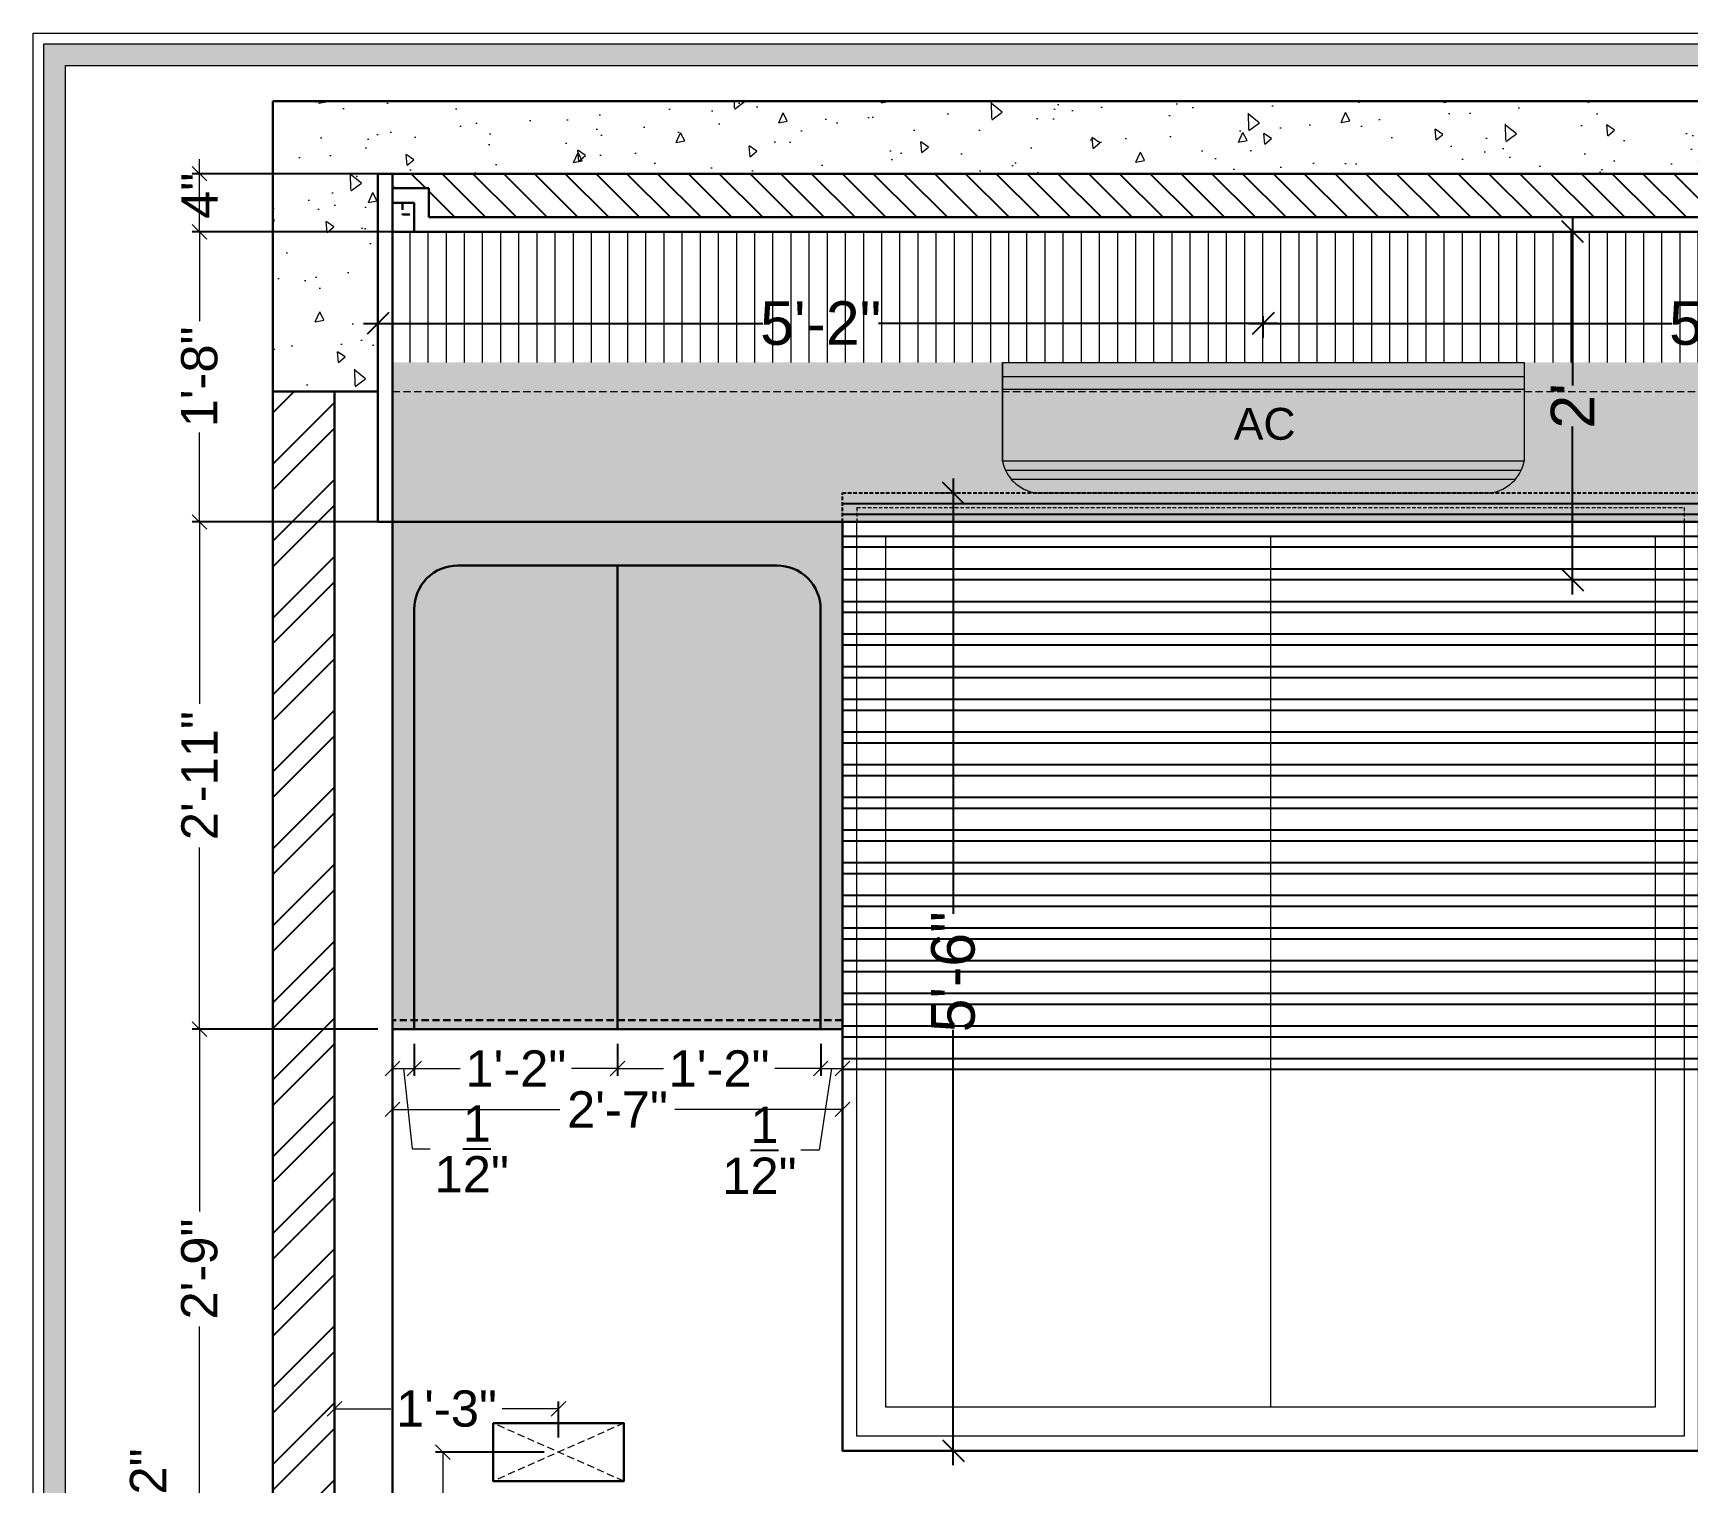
# Model space of a CAD drawing. Header units: millimetres. Extents: x 56222 to 3066687, y -650199 to -121287.
# Drawn here: x 134681.2 to 134795.2, y -182869.3 to -182769.4 of the extents above; entities that cross this region are included whole.
import ezdxf

# ---------------------------------------------------------------- set-up
doc = ezdxf.new("R2010")
doc.units = ezdxf.units.MM
doc.header["$MEASUREMENT"] = 0
doc.header["$PDMODE"] = 35
for name, pattern in [('00 . GROUND FLOOR$0$DASHED', [0.75, 0.5, -0.25]), ('DASHED', [0.75, 0.5, -0.25]), ('DASHED2', [0.375, 0.25, -0.125]), ('DASHEDX2', [1.5, 1, -0.5])]:
    doc.linetypes.add(name, pattern=pattern)
doc.layers.get('Defpoints').update_dxf_attribs({"color": 220})
doc.layers.add('AR HATCH-7', color=7, linetype='Continuous')
for name, color, linetype, lineweight in [('dim05', 1, 'Continuous', 13), ('Dimension', 10, 'DASHEDX2', 20), ('el', 7, 'Continuous', 20), ('ELEC-wires', 1, 'DASHED2', 13), ('Electrical', 84, 'Continuous', 30), ('FURNITURE', 32, 'Continuous', 9), ('GROUND FLOOR', 7, 'Continuous', 9), ('GROUND FLOOR  ( HATCH )', 251, 'Continuous', 9), ('SECTION ( SLAB PLine )', 104, 'Continuous', 30), ('wall', 7, 'Continuous', 30), ('XX~SLAB ( BEAM )~ ( DIM )', 7, 'Continuous', 9)]:
    doc.layers.add(name, color=color, linetype=linetype, lineweight=lineweight)
doc.styles.add('Arial', font='arial.ttf')
doc.styles.get("Standard").update_dxf_attribs({"font": 'arial.ttf', "height": 6})
doc.dimstyles.new('Archana', dxfattribs={"dimtxt": 3, "dimasz": 1.5, "dimexe": 0.5, "dimexo": 0.5, "dimgap": 0, "dimtad": 0, "dimzin": 0, "dimdsep": 46, "dimlunit": 4, "dimtxsty": 'Arial', "dimblk": 'OBLIQUE', "dimcen": 0, "dimdle": 1, "dimclrd": 1, "dimclre": 1, "dimclrt": 5, "dimadec": 0, "dimazin": 0, "dimtfac": 1, "dimtofl": 0, "dimtmove": 1, "dimatfit": 3, "dimfxl": 1, "dimfxlon": 1, "dimtolj": 1, "dimtzin": 0, "dimlwd": 25, "dimlwe": -1, "dimarcsym": 0})
doc.dimstyles.new('ISO-25', dxfattribs={"dimtxt": 2.5, "dimasz": 1, "dimexe": 0.5, "dimexo": 1, "dimtad": 0, "dimdec": 1, "dimlunit": 4, "dimtxsty": 'Standard', "dimblk": 'OBLIQUE', "dimcen": 2.5, "dimclrd": 1, "dimclre": 1, "dimclrt": 5, "dimadec": 0, "dimazin": 0, "dimtfac": 1, "dimtdec": 1, "dimtmove": 0, "dimatfit": 3, "dimfxl": 1, "dimlwd": -1, "dimarcsym": 0})

# ---------------------------------------------------------------- blocks, each defined once
blk = doc.blocks.new('_Oblique')
at = {"layer": 'wall', "color": 0, "lineweight": -2}
blk.add_line((-0.5, -0.5), (0.5, 0.5), dxfattribs=at)
blk = doc.blocks.new('*D370')
at = {"layer": 'Defpoints', "color": 0, "lineweight": 30, "transparency": 16777216}
for p in [(134692.66, -182838.06), (134705.96, -182838.06), (134710.21, -182871.11)]:
    blk.add_point(p, dxfattribs=at)
at = {"layer": 'dim05', "color": 1, "linetype": 'Continuous', "lineweight": -2, "transparency": 16777216}
for p, q in [((134704.96, -182838.06), (134692.16, -182838.06)), ((134709.21, -182871.11), (134692.16, -182871.11))]:
    blk.add_line(p, q, dxfattribs=at)
at = {"layer": 'dim05', "color": 1, "linetype": 'Continuous', "transparency": 16777216}
for p, q in [((134692.66, -182838.06), (134692.66, -182850.62)), ((134692.66, -182871.11), (134692.66, -182858.55))]:
    blk.add_line(p, q, dxfattribs=at)
at = {"layer": 'dim05', "color": 1, "transparency": 16777216}
for p, rotation in [((134692.66, -182838.06), 90), ((134692.66, -182871.11), 270)]:
    blk.add_blockref('_Oblique', p, dxfattribs=dict(at, rotation=rotation))
at = {"layer": 'dim05', "color": 5, "lineweight": 25, "transparency": 16777216, "insert": (134692.66, -182854.59), "char_height": 2.5, "attachment_point": 5, "rotation": 90, "style": 'Arial'}
blk.add_mtext('2\'-9"', dxfattribs=at)
blk = doc.blocks.new('*D371')
at = {"layer": 'Defpoints', "color": 0, "lineweight": 30, "transparency": 16777216}
for p in [(134692.66, -182803.11), (134705.96, -182803.11), (134705.96, -182838.06)]:
    blk.add_point(p, dxfattribs=at)
at = {"layer": 'dim05', "color": 1, "linetype": 'Continuous', "lineweight": -2, "transparency": 16777216}
for p, q in [((134704.96, -182803.11), (134692.16, -182803.11)), ((134704.96, -182838.06), (134692.16, -182838.06))]:
    blk.add_line(p, q, dxfattribs=at)
at = {"layer": 'dim05', "color": 1, "linetype": 'Continuous', "transparency": 16777216}
for p, q in [((134692.66, -182803.11), (134692.66, -182815.65)), ((134692.66, -182838.06), (134692.66, -182825.53))]:
    blk.add_line(p, q, dxfattribs=at)
at = {"layer": 'dim05', "color": 1, "transparency": 16777216}
for p, rotation in [((134692.66, -182803.11), 90), ((134692.66, -182838.06), 270)]:
    blk.add_blockref('_Oblique', p, dxfattribs=dict(at, rotation=rotation))
at = {"layer": 'dim05', "color": 5, "lineweight": 25, "transparency": 16777216, "insert": (134692.66, -182820.59), "char_height": 2.5, "attachment_point": 5, "rotation": 90, "style": 'Arial'}
blk.add_mtext('2\'-11"', dxfattribs=at)
blk = doc.blocks.new('*D372')
at = {"layer": 'Defpoints', "color": 0, "lineweight": 30, "transparency": 16777216}
for p in [(134692.66, -182783.11), (134710.21, -182783.11), (134705.96, -182803.11)]:
    blk.add_point(p, dxfattribs=at)
at = {"layer": 'dim05', "color": 1, "linetype": 'Continuous', "lineweight": -2, "transparency": 16777216}
for p, q in [((134709.21, -182783.11), (134692.16, -182783.11)), ((134704.96, -182803.11), (134692.16, -182803.11))]:
    blk.add_line(p, q, dxfattribs=at)
at = {"layer": 'dim05', "color": 1, "linetype": 'Continuous', "transparency": 16777216}
for p, q in [((134692.66, -182783.11), (134692.66, -182789.28)), ((134692.66, -182803.11), (134692.66, -182796.94))]:
    blk.add_line(p, q, dxfattribs=at)
at = {"layer": 'dim05', "color": 1, "transparency": 16777216}
for p, rotation in [((134692.66, -182783.11), 90), ((134692.66, -182803.11), 270)]:
    blk.add_blockref('_Oblique', p, dxfattribs=dict(at, rotation=rotation))
at = {"layer": 'dim05', "color": 5, "lineweight": 25, "transparency": 16777216, "insert": (134692.66, -182793.11), "char_height": 2.5, "attachment_point": 5, "rotation": 90, "style": 'Arial'}
blk.add_mtext('1\'-8"', dxfattribs=at)
blk = doc.blocks.new('*D373')
at = {"layer": 'Defpoints', "color": 0, "lineweight": 30, "transparency": 16777216}
for p in [(134692.66, -182779.11), (134710.21, -182779.11), (134710.21, -182783.11)]:
    blk.add_point(p, dxfattribs=at)
at = {"layer": 'dim05', "color": 1, "linetype": 'Continuous', "transparency": 16777216}
for p, q in [((134692.66, -182779.11), (134692.66, -182778.11)), ((134692.66, -182783.11), (134692.66, -182779.11)), ((134692.66, -182783.11), (134692.66, -182784.11))]:
    blk.add_line(p, q, dxfattribs=at)
at = {"layer": 'dim05', "color": 1, "linetype": 'Continuous', "lineweight": -2, "transparency": 16777216}
for p, q in [((134709.21, -182779.11), (134692.16, -182779.11)), ((134709.21, -182783.11), (134692.16, -182783.11))]:
    blk.add_line(p, q, dxfattribs=at)
at = {"layer": 'dim05', "color": 1, "transparency": 16777216}
for p, rotation in [((134692.66, -182779.11), 270), ((134692.66, -182783.11), 90)]:
    blk.add_blockref('_Oblique', p, dxfattribs=dict(at, rotation=rotation))
at = {"layer": 'dim05', "color": 5, "lineweight": 25, "transparency": 16777216, "insert": (134692.66, -182780.63), "char_height": 2.5, "attachment_point": 5, "rotation": 90, "style": 'Arial'}
blk.add_mtext('4"', dxfattribs=at)
blk = doc.blocks.new('*D374')
at = {"layer": 'Defpoints', "color": 0, "lineweight": 30, "transparency": 16777216}
for p in [(134692.66, -182871.11), (134710.21, -182871.11), (134710.21, -182873.11)]:
    blk.add_point(p, dxfattribs=at)
at = {"layer": 'dim05', "color": 1, "linetype": 'Continuous', "transparency": 16777216}
for p, q in [((134689.12, -182871.88), (134689.12, -182870.63)), ((134692.66, -182873.11), (134692.66, -182871.11)), ((134692.66, -182872.11), (134689.12, -182871.88))]:
    blk.add_line(p, q, dxfattribs=at)
at = {"layer": 'dim05', "color": 1, "linetype": 'Continuous', "lineweight": -2, "transparency": 16777216}
for p, q in [((134709.21, -182871.11), (134692.16, -182871.11)), ((134709.21, -182873.11), (134692.16, -182873.11))]:
    blk.add_line(p, q, dxfattribs=at)
at = {"layer": 'dim05', "color": 1, "transparency": 16777216}
for p, rotation in [((134692.66, -182871.11), 90), ((134692.66, -182873.11), 270)]:
    blk.add_blockref('_Oblique', p, dxfattribs=dict(at, rotation=rotation))
at = {"layer": 'dim05', "color": 5, "lineweight": 25, "transparency": 16777216, "insert": (134689.12, -182868.54), "char_height": 2.5, "attachment_point": 5, "rotation": 90, "style": 'Arial'}
blk.add_mtext('2"', dxfattribs=at)
blk = doc.blocks.new('*D375')
at = {"layer": 'Defpoints', "color": 0, "lineweight": 30, "transparency": 16777216}
for p in [(134705.96, -182838.06), (134707.46, -182838.06), (134707.46, -182840.77)]:
    blk.add_point(p, dxfattribs=at)
at = {"layer": 'dim05', "color": 1, "linetype": 'Continuous', "lineweight": -2, "transparency": 16777216}
for p, q in [((134705.96, -182839.06), (134705.96, -182841.27)), ((134707.46, -182839.06), (134707.46, -182841.27))]:
    blk.add_line(p, q, dxfattribs=at)
at = {"layer": 'dim05', "color": 1, "linetype": 'Continuous', "transparency": 16777216}
for p, q in [((134705.96, -182840.77), (134707.46, -182840.77)), ((134706.71, -182840.77), (134707.31, -182846.31)), ((134707.31, -182846.31), (134708.56, -182846.31))]:
    blk.add_line(p, q, dxfattribs=at)
at = {"layer": 'dim05', "color": 1, "transparency": 16777216, "rotation": 180}
blk.add_blockref('_Oblique', (134705.96, -182840.77), dxfattribs=at)
at = {"layer": 'dim05', "color": 1, "transparency": 16777216}
blk.add_blockref('_Oblique', (134707.46, -182840.77), dxfattribs=at)
at = {"layer": 'dim05', "color": 5, "lineweight": 25, "transparency": 16777216, "insert": (134711.42, -182846.31), "char_height": 2.5, "attachment_point": 5, "style": 'Arial'}
blk.add_mtext('1{\\H1x;\\S1/2;}"', dxfattribs=at)
blk = doc.blocks.new('*D376')
at = {"layer": 'Defpoints', "color": 0, "lineweight": 30, "transparency": 16777216}
for p in [(134707.46, -182838.06), (134721.46, -182838.06), (134721.46, -182840.77)]:
    blk.add_point(p, dxfattribs=at)
at = {"layer": 'dim05', "color": 1, "linetype": 'Continuous', "lineweight": -2, "transparency": 16777216}
for p, q in [((134707.46, -182839.06), (134707.46, -182841.27)), ((134721.46, -182839.06), (134721.46, -182841.27))]:
    blk.add_line(p, q, dxfattribs=at)
at = {"layer": 'dim05', "color": 1, "linetype": 'Continuous', "transparency": 16777216}
for p, q in [((134707.46, -182840.77), (134710.63, -182840.77)), ((134721.46, -182840.77), (134718.29, -182840.77))]:
    blk.add_line(p, q, dxfattribs=at)
at = {"layer": 'dim05', "color": 1, "transparency": 16777216, "rotation": 180}
blk.add_blockref('_Oblique', (134707.46, -182840.77), dxfattribs=at)
at = {"layer": 'dim05', "color": 1, "transparency": 16777216}
blk.add_blockref('_Oblique', (134721.46, -182840.77), dxfattribs=at)
at = {"layer": 'dim05', "color": 5, "lineweight": 25, "transparency": 16777216, "insert": (134714.46, -182840.77), "char_height": 2.5, "attachment_point": 5, "style": 'Arial'}
blk.add_mtext('1\'-2"', dxfattribs=at)
blk = doc.blocks.new('*D377')
at = {"layer": 'Defpoints', "color": 0, "lineweight": 30, "transparency": 16777216}
for p in [(134721.46, -182838.06), (134735.46, -182838.06), (134735.46, -182840.77)]:
    blk.add_point(p, dxfattribs=at)
at = {"layer": 'dim05', "color": 1, "linetype": 'Continuous', "lineweight": -2, "transparency": 16777216}
for p, q in [((134721.46, -182839.06), (134721.46, -182841.27)), ((134735.46, -182839.06), (134735.46, -182841.27))]:
    blk.add_line(p, q, dxfattribs=at)
at = {"layer": 'dim05', "color": 1, "linetype": 'Continuous', "transparency": 16777216}
for p, q in [((134721.46, -182840.77), (134724.63, -182840.77)), ((134735.46, -182840.77), (134732.29, -182840.77))]:
    blk.add_line(p, q, dxfattribs=at)
at = {"layer": 'dim05', "color": 1, "transparency": 16777216, "rotation": 180}
blk.add_blockref('_Oblique', (134721.46, -182840.77), dxfattribs=at)
at = {"layer": 'dim05', "color": 1, "transparency": 16777216}
blk.add_blockref('_Oblique', (134735.46, -182840.77), dxfattribs=at)
at = {"layer": 'dim05', "color": 5, "lineweight": 25, "transparency": 16777216, "insert": (134728.46, -182840.77), "char_height": 2.5, "attachment_point": 5, "style": 'Arial'}
blk.add_mtext('1\'-2"', dxfattribs=at)
blk = doc.blocks.new('*D378')
at = {"layer": 'Defpoints', "color": 0, "lineweight": 30, "transparency": 16777216}
for p in [(134735.46, -182838.06), (134736.96, -182838.06), (134736.96, -182840.77)]:
    blk.add_point(p, dxfattribs=at)
at = {"layer": 'dim05', "color": 1, "linetype": 'Continuous', "lineweight": -2, "transparency": 16777216}
for p, q in [((134735.46, -182839.06), (134735.46, -182841.27)), ((134736.96, -182839.06), (134736.96, -182841.27))]:
    blk.add_line(p, q, dxfattribs=at)
at = {"layer": 'dim05', "color": 1, "linetype": 'Continuous', "transparency": 16777216}
for p, q in [((134736.21, -182840.77), (134735.35, -182846.41)), ((134735.46, -182840.77), (134736.96, -182840.77)), ((134735.35, -182846.41), (134734.1, -182846.41))]:
    blk.add_line(p, q, dxfattribs=at)
at = {"layer": 'dim05', "color": 1, "transparency": 16777216, "rotation": 180}
blk.add_blockref('_Oblique', (134735.46, -182840.77), dxfattribs=at)
at = {"layer": 'dim05', "color": 1, "transparency": 16777216}
blk.add_blockref('_Oblique', (134736.96, -182840.77), dxfattribs=at)
at = {"layer": 'dim05', "color": 5, "lineweight": 25, "transparency": 16777216, "insert": (134731.24, -182846.41), "char_height": 2.5, "attachment_point": 5, "style": 'Arial'}
blk.add_mtext('1{\\H1x;\\S1/2;}"', dxfattribs=at)
blk = doc.blocks.new('6616')
at = {"color": 242, "linetype": 'DASHED', "true_color": 0xcd2027}
for p, q in [((386784.79, -36915.77), (386775.78, -36911.78)), ((386784.79, -36911.78), (386775.78, -36915.77))]:
    blk.add_line(p, q, dxfattribs=at)
at = {"layer": 'ELEC-wires', "color": 5, "linetype": 'ByBlock', "lineweight": 30, "ltscale": 4}
blk.add_lwpolyline([(386775.78, -36911.78), (386784.79, -36911.78), (386784.79, -36915.77), (386775.78, -36915.77)], close=True, dxfattribs=at)
blk = doc.blocks.new('*D433')
at = {"layer": 'Defpoints', "color": 0, "lineweight": 30, "transparency": 16777216}
for p in [(134717.4, -182867.21), (134709.43, -182903.11), (134717.4, -182903.11)]:
    blk.add_point(p, dxfattribs=at)
at = {"layer": 'dim05', "color": 1, "linetype": 'Continuous', "lineweight": -2, "transparency": 16777216}
for p, q in [((134716.4, -182867.21), (134708.93, -182867.21)), ((134716.4, -182903.11), (134708.93, -182903.11))]:
    blk.add_line(p, q, dxfattribs=at)
at = {"layer": 'dim05', "color": 1, "linetype": 'Continuous', "transparency": 16777216}
for p, q in [((134709.43, -182867.21), (134709.43, -182883.39)), ((134709.43, -182903.11), (134709.43, -182886.94))]:
    blk.add_line(p, q, dxfattribs=at)
at = {"layer": 'dim05', "color": 1, "transparency": 16777216}
for p, rotation in [((134709.43, -182867.21), 90), ((134709.43, -182903.11), 270)]:
    blk.add_blockref('_Oblique', p, dxfattribs=dict(at, rotation=rotation))
at = {"layer": 'dim05', "color": 5, "lineweight": 25, "transparency": 16777216, "insert": (134709.43, -182885.16), "char_height": 2.5, "attachment_point": 5, "rotation": 90, "style": 'Arial'}
blk.add_mtext("3'", dxfattribs=at)
blk = doc.blocks.new('*D434')
at = {"layer": 'Defpoints', "color": 0, "lineweight": 30, "transparency": 16777216}
for p in [(134717.4, -182864.22), (134701.96, -182867.42), (134717.4, -182867.21)]:
    blk.add_point(p, dxfattribs=at)
at = {"layer": 'dim05', "color": 1, "linetype": 'Continuous', "lineweight": -2, "transparency": 16777216}
for p, q in [((134701.96, -182866.42), (134701.96, -182863.72)), ((134717.4, -182866.21), (134717.4, -182863.72))]:
    blk.add_line(p, q, dxfattribs=at)
at = {"layer": 'dim05', "color": 1, "linetype": 'Continuous', "transparency": 16777216}
for p, q in [((134701.96, -182864.22), (134705.85, -182864.22)), ((134717.4, -182864.22), (134713.51, -182864.22))]:
    blk.add_line(p, q, dxfattribs=at)
at = {"layer": 'dim05', "color": 1, "transparency": 16777216, "rotation": 180}
blk.add_blockref('_Oblique', (134701.96, -182864.22), dxfattribs=at)
at = {"layer": 'dim05', "color": 1, "transparency": 16777216}
blk.add_blockref('_Oblique', (134717.4, -182864.22), dxfattribs=at)
at = {"layer": 'dim05', "color": 5, "lineweight": 25, "transparency": 16777216, "insert": (134709.68, -182864.22), "char_height": 2.5, "attachment_point": 5, "style": 'Arial'}
blk.add_mtext('1\'-3"', dxfattribs=at)
blk = doc.blocks.new('zw$7A8B')
at = {"layer": 'Electrical', "lineweight": 9}
for p, q in [((0, 12), (0, 2.9)), ((0.28, 2.07), (47.72, 2.07)), ((0.81, 1.24), (47.19, 1.24)), ((3.04, 0), (44.96, 0))]:
    blk.add_line(p, q, dxfattribs=at)
at = {"layer": 'Electrical', "lineweight": 9, "ltscale": 2}
for p, q in [((0, 12), (48, 12)), ((0, 2.9), (0, 12)), ((48, 12), (48, 2.9)), ((48, 2.9), (0, 2.9))]:
    blk.add_line(p, q, dxfattribs=at)
at = {"layer": 'Electrical', "lineweight": 9, "ltscale": 15}
for p, q in [((0, 10.69), (48, 10.69)), ((0, 9.53), (48, 9.53))]:
    blk.add_line(p, q, dxfattribs=at)
at = {"layer": 'Electrical', "lineweight": 9}
for centre, start, end in [((3.61, 3.64), 191.5479, 261.1486), ((44.39, 3.64), 278.8514, 348.4521)]:
    blk.add_arc(centre, 3.68, start, end, dxfattribs=at)
at = {"layer": 'Electrical', "ltscale": 10, "insert": (21.28, 7.81), "char_height": 2.929, "width": 6.7046, "attachment_point": 1}
blk.add_mtext('AC', dxfattribs=at)
blk = doc.blocks.new('*D463')
at = {"layer": 'Defpoints', "color": 0, "lineweight": 30, "transparency": 16777216}
for p in [(134704.96, -182789.42), (134704.96, -182792.11), (134765.96, -182792.11)]:
    blk.add_point(p, dxfattribs=at)
at = {"layer": 'dim05', "color": 1, "transparency": 16777216}
for p, q in [((134704.96, -182790.42), (134704.96, -182788.92)), ((134765.96, -182790.42), (134765.96, -182788.92))]:
    blk.add_line(p, q, dxfattribs=at)
at = {"layer": 'dim05', "color": 1, "lineweight": 25, "transparency": 16777216}
for p, q in [((134703.96, -182789.42), (134731.47, -182789.42)), ((134766.96, -182789.42), (134739.44, -182789.42))]:
    blk.add_line(p, q, dxfattribs=at)
at = {"layer": 'dim05', "color": 1, "lineweight": 25, "transparency": 16777216, "xscale": 1.5, "yscale": 1.5, "zscale": 1.5, "rotation": 180}
blk.add_blockref('_Oblique', (134704.96, -182789.42), dxfattribs=at)
at = {"layer": 'dim05', "color": 1, "lineweight": 25, "transparency": 16777216, "xscale": 1.5, "yscale": 1.5, "zscale": 1.5}
blk.add_blockref('_Oblique', (134765.96, -182789.42), dxfattribs=at)
at = {"layer": 'dim05', "color": 5, "lineweight": 30, "transparency": 16777216, "insert": (134735.46, -182789.42), "char_height": 3, "attachment_point": 5, "style": 'Arial'}
blk.add_mtext('\\A1;5\'-2"', dxfattribs=at)
blk = doc.blocks.new('*D464')
at = {"layer": 'Defpoints', "color": 0, "lineweight": 30, "transparency": 16777216}
for p in [(134830.21, -182789.42), (134830.21, -182790.27), (134765.96, -182792.11)]:
    blk.add_point(p, dxfattribs=at)
at = {"layer": 'dim05', "color": 1, "transparency": 16777216}
for p, q in [((134765.96, -182790.42), (134765.96, -182788.92)), ((134830.21, -182789.77), (134830.21, -182788.92))]:
    blk.add_line(p, q, dxfattribs=at)
at = {"layer": 'dim05', "color": 1, "lineweight": 25, "transparency": 16777216}
for p, q in [((134764.96, -182789.42), (134794.09, -182789.42)), ((134831.21, -182789.42), (134802.07, -182789.42))]:
    blk.add_line(p, q, dxfattribs=at)
at = {"layer": 'dim05', "color": 1, "lineweight": 25, "transparency": 16777216, "xscale": 1.5, "yscale": 1.5, "zscale": 1.5, "rotation": 180}
blk.add_blockref('_Oblique', (134765.96, -182789.42), dxfattribs=at)
at = {"layer": 'dim05', "color": 1, "lineweight": 25, "transparency": 16777216, "xscale": 1.5, "yscale": 1.5, "zscale": 1.5}
blk.add_blockref('_Oblique', (134830.21, -182789.42), dxfattribs=at)
at = {"layer": 'dim05', "color": 5, "lineweight": 30, "transparency": 16777216, "insert": (134798.08, -182789.42), "char_height": 3, "attachment_point": 5, "style": 'Arial'}
blk.add_mtext('\\A1;5\'-2"', dxfattribs=at)
blk = doc.blocks.new('*D487')
at = {"layer": 'Defpoints', "color": 0, "lineweight": 30, "transparency": 16777216}
for p in [(134705.96, -182838.06), (134736.96, -182838.06), (134736.96, -182843.59)]:
    blk.add_point(p, dxfattribs=at)
at = {"layer": 'dim05', "color": 1, "linetype": 'Continuous', "lineweight": -2, "transparency": 16777216}
for p, q in [((134705.96, -182839.06), (134705.96, -182844.09)), ((134736.96, -182839.06), (134736.96, -182844.09))]:
    blk.add_line(p, q, dxfattribs=at)
at = {"layer": 'dim05', "color": 1, "linetype": 'Continuous', "transparency": 16777216}
for p, q in [((134705.96, -182843.59), (134717.49, -182843.59)), ((134736.96, -182843.59), (134725.42, -182843.59))]:
    blk.add_line(p, q, dxfattribs=at)
at = {"layer": 'dim05', "color": 1, "transparency": 16777216, "rotation": 180}
blk.add_blockref('_Oblique', (134705.96, -182843.59), dxfattribs=at)
at = {"layer": 'dim05', "color": 1, "transparency": 16777216}
blk.add_blockref('_Oblique', (134736.96, -182843.59), dxfattribs=at)
at = {"layer": 'dim05', "color": 5, "lineweight": 25, "transparency": 16777216, "insert": (134721.46, -182843.59), "char_height": 2.5, "attachment_point": 5, "style": 'Arial'}
blk.add_mtext('2\'-7"', dxfattribs=at)
blk = doc.blocks.new('*D1000')
at = {"layer": 'Defpoints', "color": 0, "lineweight": 30, "transparency": 16777216}
for p in [(134787.26, -182783.11), (134787.26, -182807.11), (134787.26, -182807.11)]:
    blk.add_point(p, dxfattribs=at)
at = {"layer": 'FURNITURE', "color": 1, "lineweight": 25, "transparency": 16777216}
for p, q in [((134787.26, -182782.11), (134787.26, -182793.7)), ((134787.26, -182808.11), (134787.26, -182796.52))]:
    blk.add_line(p, q, dxfattribs=at)
at = {"layer": 'FURNITURE', "color": 1, "transparency": 16777216}
for p, q in [((134787.26, -182783.11), (134786.76, -182783.11)), ((134787.26, -182807.11), (134786.76, -182807.11))]:
    blk.add_line(p, q, dxfattribs=at)
at = {"layer": 'FURNITURE', "color": 1, "lineweight": 25, "transparency": 16777216, "xscale": 1.5, "yscale": 1.5, "zscale": 1.5}
for p, rotation in [((134787.26, -182783.11), 90), ((134787.26, -182807.11), 270)]:
    blk.add_blockref('_Oblique', p, dxfattribs=dict(at, rotation=rotation))
at = {"layer": 'FURNITURE', "color": 5, "lineweight": 30, "transparency": 16777216, "insert": (134787.26, -182795.11), "char_height": 3, "attachment_point": 5, "rotation": 90, "style": 'Arial'}
blk.add_mtext("\\A1;2'", dxfattribs=at)
blk = doc.blocks.new('*D1002')
at = {"layer": 'Defpoints', "color": 0, "lineweight": 30, "transparency": 16777216}
for p in [(134741.87, -182801.11), (134741.87, -182867.11), (134744.59, -182867.11)]:
    blk.add_point(p, dxfattribs=at)
at = {"layer": 'FURNITURE', "color": 1, "lineweight": 25, "transparency": 16777216}
for p, q in [((134744.59, -182800.11), (134744.59, -182830.12)), ((134744.59, -182868.11), (134744.59, -182838.1))]:
    blk.add_line(p, q, dxfattribs=at)
at = {"layer": 'FURNITURE', "color": 1, "transparency": 16777216}
for p, q in [((134743.59, -182801.11), (134745.09, -182801.11)), ((134743.59, -182867.11), (134745.09, -182867.11))]:
    blk.add_line(p, q, dxfattribs=at)
at = {"layer": 'FURNITURE', "color": 1, "lineweight": 25, "transparency": 16777216, "xscale": 1.5, "yscale": 1.5, "zscale": 1.5}
for p, rotation in [((134744.59, -182801.11), 90), ((134744.59, -182867.11), 270)]:
    blk.add_blockref('_Oblique', p, dxfattribs=dict(at, rotation=rotation))
at = {"layer": 'FURNITURE', "color": 5, "lineweight": 30, "transparency": 16777216, "insert": (134744.59, -182834.11), "char_height": 3, "attachment_point": 5, "rotation": 90, "style": 'Arial'}
blk.add_mtext('\\A1;5\'-6"', dxfattribs=at)

msp = doc.modelspace()

# ---------------------------------------------------------------- hatches: boundary and pattern name
at = {"layer": 'AR HATCH-7', "lineweight": 0, "true_color": 0x939598}
h = msp.add_hatch(dxfattribs=at)
h.set_pattern_fill('AR-CONC', color=252, angle=45)
h.set_pattern_definition([(95, (38.315, 301.67), (5.51551999, 4.62807079), [0.75, -8.25]), (40, (38.315, 301.67), (-6.29992167, 4.3376815), [0.6, -6.6]), (145.4514445, (38.7746, 302.056), (-0.78440164, 8.96575221), [0.63740192, -7.01142112]), (91.1842, (36.901, 303.084), (8.71693388, 6.37613776), [1.125, -12.375]), (141.6356355, (37.627, 303.616), (-0.2790007, 13.4971167), [0.9561034, -10.5171376]), (36.184164, (36.901, 303.084), (-0.2790007, 13.4971167), [0.9, -9.9]), (66, (37.9614, 303.438), (7.06771572, 1.37382476), [0.75, -8.25]), (11, (37.9614, 303.438), (-3.40708593, 6.84808435), [0.6, -6.6]), (116.4514447, (38.5504, 303.5524), (3.66062975, 8.22190906), [0.6374019, -7.01142112]), (82.5, (38.315, 301.6702), (-2.267931853, 2.439898176), [0, -6.52, 0, -6.7, 0, -6.625]), (52.5, (38.315, 301.67), (-0.92872942, 4.6490945), [0, -3.82, 0, -6.37, 0, -2.525]), (12.5, (36.738, 300.0933), (3.934181673, 3.615207618), [0, -2.5, 0, -7.8, 0, -10.35]), (2.5, (36.031, 299.386), (3.41589983, 4.83159807), [0, -3.25, 0, -5.18, 0, -7.35])])
h.paths.add_polyline_path([(134704.956, -182779.11), (134830.206, -182779.11), (134830.206, -182782.502), (134842.053, -182782.403), (134843.206, -182782.403), (134843.206, -182774.11), (134697.706, -182774.11), (134697.706, -182794.11), (134704.956, -182794.11)])
h.paths.add_polyline_path([(134843.206, -182782.403), (134842.053, -182782.403), (134830.206, -182782.502), (134830.206, -182794.11), (134843.206, -182794.11)], flags=17)
at = {"layer": 'AR HATCH-7', "lineweight": 25, "true_color": 0xc7c8ca, "transparency": 33554687}
h = msp.add_hatch(dxfattribs=at)
h.set_pattern_fill('ANSI32', color=9, scale=6, angle=135)
h.set_pattern_definition([(180, (-76.0267, 304.6702), (-2e-16, -2.25), []), (180, (-76.7767, 305.4202), (-2e-16, -2.25), [])])
h.paths.add_polyline_path([(134795.956, -182801.11), (134736.956, -182801.11), (134736.956, -182841.044), (134795.956, -182841.044)])
at = {"layer": 'AR HATCH-7', "lineweight": 30, "true_color": 0xb5af9b}
h = msp.add_hatch(color=253, dxfattribs=at)
h.dxf.hatch_style = 1
edge = h.paths.add_edge_path()
edge.add_line((134736.956, -182803.11), (134705.956, -182803.11))
edge.add_line((134705.956, -182803.11), (134705.956, -182835.061))
edge.add_line((134705.956, -182835.061), (134705.956, -182838.061))
edge.add_line((134705.956, -182838.061), (134707.456, -182838.061))
edge.add_line((134707.456, -182838.061), (134707.456, -182809.11))
edge.add_arc((134710.456, -182809.11), 3, 90, 180, ccw=False)
edge.add_line((134710.456, -182806.11), (134721.456, -182806.11))
edge.add_line((134721.456, -182806.11), (134732.456, -182806.11))
edge.add_arc((134732.456, -182809.11), 3, 0, 90, ccw=False)
edge.add_line((134735.456, -182809.11), (134735.456, -182838.061))
edge.add_line((134735.456, -182838.061), (134736.956, -182838.061))
edge.add_line((134736.956, -182838.061), (134736.956, -182821.929))
edge.add_line((134736.956, -182821.929), (134736.956, -182803.11))
edge = h.paths.add_edge_path()
edge.add_line((134829.206, -182803.11), (134795.956, -182803.11))
edge.add_line((134795.956, -182803.11), (134795.956, -182838.061))
edge.add_line((134795.956, -182838.061), (134797.456, -182838.061))
edge.add_line((134797.456, -182838.061), (134797.456, -182809.11))
edge.add_arc((134800.456, -182809.11), 3, 90, 180, ccw=False)
edge.add_line((134800.456, -182806.11), (134825.112, -182806.138))
edge.add_arc((134824.706, -182809.11), 3, 0, 82.21827, ccw=False)
edge.add_line((134827.706, -182809.11), (134827.706, -182838.061))
edge.add_line((134827.706, -182838.061), (134829.206, -182838.061))
edge.add_line((134829.206, -182838.061), (134829.206, -182803.11))
at = {"layer": 'AR HATCH-7', "lineweight": 30, "true_color": 0xd7ebd2}
h = msp.add_hatch(color=254, dxfattribs=at)
h.dxf.hatch_style = 1
edge = h.paths.add_edge_path()
edge.add_arc((134732.456, -182807.11), 3, 0, 90)
edge.add_line((134732.456, -182804.11), (134721.456, -182804.11))
edge.add_line((134721.456, -182804.11), (134721.456, -182838.061))
edge.add_line((134721.456, -182838.061), (134735.456, -182838.061))
edge.add_line((134735.456, -182838.061), (134735.456, -182807.11))
edge = h.paths.add_edge_path()
edge.add_line((134721.456, -182804.11), (134710.456, -182804.11))
edge.add_arc((134710.456, -182807.11), 3, 90, 180)
edge.add_line((134707.456, -182807.11), (134707.456, -182838.061))
edge.add_line((134707.456, -182838.061), (134721.456, -182838.061))
edge.add_line((134721.456, -182838.061), (134721.456, -182804.11))
edge = h.paths.add_edge_path()
edge.add_line((134811.456, -182806.11), (134800.456, -182806.11))
edge.add_arc((134800.456, -182809.11), 3, 90, 180)
edge.add_line((134797.456, -182809.11), (134797.456, -182838.061))
edge.add_line((134797.456, -182838.061), (134811.456, -182838.061))
edge.add_line((134811.456, -182838.061), (134811.456, -182806.11))
edge = h.paths.add_edge_path()
edge.add_arc((134824.706, -182809.11), 3, 0, 90)
edge.add_line((134824.706, -182806.11), (134811.456, -182806.11))
edge.add_line((134811.456, -182806.11), (134811.456, -182838.061))
edge.add_line((134811.456, -182838.061), (134827.706, -182838.061))
edge.add_line((134827.706, -182838.061), (134827.706, -182809.11))
at = {"layer": 'dim05', "lineweight": 25, "true_color": 0x7d5120}
h = msp.add_hatch(dxfattribs=at)
h.set_pattern_fill('ANSI32', color=27, scale=10)
h.set_pattern_definition([(45, (38.315, 304.67), (-2.65165043, 2.65165043), []), (45, (40.0827, 304.67), (-2.65165043, 2.65165043), [])])
h.paths.add_polyline_path([(134701.956, -182794.11), (134697.706, -182794.11), (134697.706, -182903.11), (134701.956, -182903.11)])
h.paths.add_polyline_path([(134843.206, -182794.78), (134842.053, -182794.78), (134834.206, -182794.878), (134834.206, -182816.774), (134842.053, -182816.675), (134843.206, -182816.675)])
h.paths.add_polyline_path([(134843.206, -182794.11), (134834.206, -182794.11), (134834.206, -182794.878), (134842.053, -182794.78), (134843.206, -182794.78)])
h.paths.add_polyline_path([(134843.206, -182816.675), (134842.053, -182816.675), (134834.206, -182816.774), (134834.206, -182844.941), (134842.053, -182844.843), (134843.206, -182844.843)])
h.paths.add_polyline_path([(134843.206, -182844.843), (134842.053, -182844.843), (134834.206, -182844.941), (134834.206, -182876.005), (134842.053, -182875.907), (134843.206, -182875.907)])
h.paths.add_polyline_path([(134843.206, -182875.907), (134842.053, -182875.907), (134834.206, -182875.306), (134834.206, -182878.072), (134834.206, -182903.11), (134843.206, -182903.11)])
at = {"layer": 'Dimension', "linetype": 'Continuous', "true_color": 0xd39e00}
h = msp.add_hatch(color=42, dxfattribs=at)
h.paths.add_polyline_path([(134681.939, -182770.158), (134681.939, -182918.733), (134893.02, -182918.733), (134893.02, -182770.158)])
h.paths.add_polyline_path([(134683.42, -182771.64), (134891.539, -182771.64), (134891.539, -182917.252), (134683.42, -182917.252)], flags=16)
at = {"layer": 'FURNITURE', "lineweight": 5, "true_color": 0x7d5120, "transparency": 33554636}
h = msp.add_hatch(dxfattribs=at)
h.set_pattern_fill('ANSI31', color=27, scale=10, angle=45)
h.set_pattern_definition([(90, (-21.5799, 61.1065), (-1.25, 0), [])])
h.paths.add_polyline_path([(134829.206, -182783.11), (134705.956, -182783.11), (134705.956, -182792.11), (134829.206, -182792.11)])
at = {"layer": 'FURNITURE', "lineweight": 30, "true_color": 0xf7d2c0, "transparency": 33554636}
h = msp.add_hatch(color=254, dxfattribs=at)
h.dxf.hatch_style = 1
h.paths.add_polyline_path([(134822.131, -182792.11), (134705.956, -182792.11), (134705.956, -182803.11), (134741.206, -182803.11), (134800.206, -182803.11), (134829.206, -182803.11), (134829.206, -182801.11), (134829.206, -182797.78), (134825.777, -182797.78)])
h.paths.add_polyline_path([(134829.206, -182792.11), (134822.131, -182792.11), (134825.777, -182797.78), (134829.206, -182797.78)])
at = {"layer": 'GROUND FLOOR  ( HATCH )', "lineweight": 25}
h = msp.add_hatch(dxfattribs=at)
h.set_pattern_fill('ANSI31', color=6, scale=12, angle=90, style=0)
h.set_pattern_definition([(135, (-21.83, 0), (-1.060660172, -1.060660172), [])])
h.paths.add_polyline_path([(134827.705, -182780.107), (134830.206, -182780.107), (134830.206, -182779.11), (134705.956, -182779.11), (134705.956, -182780.107), (134708.457, -182780.107), (134708.457, -182782.107), (134827.705, -182782.11)])

# ---------------------------------------------------------------- linework, layer by layer
at = {"layer": 'Dimension', "color": 42, "linetype": 'Continuous', "true_color": 0xd39e00}
for points in [[(134681.198, -182769.418), (134893.761, -182769.418), (134893.761, -182919.474), (134681.198, -182919.474)], [(134681.939, -182770.158), (134893.02, -182770.158), (134893.02, -182918.733), (134681.939, -182918.733)], [(134683.42, -182771.64), (134891.539, -182771.64), (134891.539, -182917.252), (134683.42, -182917.252)]]:
    msp.add_lwpolyline(points, close=True, dxfattribs=at)
at = {"layer": 'FURNITURE', "lineweight": 30}
for p, q in [((134704.956, -182779.11), (134704.956, -182803.11)), ((134705.956, -182779.11), (134705.956, -182903.11)), ((134707.457, -182783.11), (134705.956, -182783.11)), ((134704.956, -182803.11), (134705.956, -182803.11)), ((134736.956, -182803.11), (134795.956, -182803.11)), ((134721.456, -182838.061), (134721.456, -182806.11))]:
    msp.add_line(p, q, dxfattribs=at)
for points in [[(134736.956, -182835.061), (134736.956, -182803.11), (134705.956, -182803.11), (134705.956, -182835.061)], [(134705.956, -182821.929), (134705.956, -182838.061), (134736.956, -182838.061), (134736.956, -182821.929)]]:
    msp.add_lwpolyline(points, dxfattribs=at)
for points in [[(134710.456, -182806.11), (134721.456, -182806.11), (134721.456, -182838.061), (134707.456, -182838.061), (134707.456, -182809.11, -0.4142136)], [(134732.456, -182806.11), (134721.456, -182806.11), (134721.456, -182838.061), (134735.456, -182838.061), (134735.456, -182809.11, 0.4142136)]]:
    msp.add_lwpolyline(points, format="xyb", close=True, dxfattribs=at)
at = {"layer": 'GROUND FLOOR', "color": 6, "lineweight": 30}
for p, q in [((134708.457, -182780.107), (134705.956, -182780.107)), ((134708.457, -182782.107), (134708.457, -182780.107)), ((134707.457, -182781.107), (134705.956, -182781.107)), ((134707.457, -182783.11), (134707.457, -182781.107))]:
    msp.add_line(p, q, dxfattribs=at)
at = {"layer": 'GROUND FLOOR', "color": 3, "linetype": '00 . GROUND FLOOR$0$DASHED', "lineweight": 30}
msp.add_line((134736.956, -182837.447), (134705.956, -182837.447), dxfattribs=at)
msp.add_lwpolyline([(134707.457, -182781.107), (134706.643, -182781.107), (134706.643, -182781.923), (134707.457, -182781.923)], close=True, dxfattribs=at)
at = {"layer": 'SECTION ( SLAB PLine )', "color": 1}
for p, q in [((134697.706, -182774.11), (134697.706, -182794.11)), ((134697.706, -182774.11), (134843.206, -182774.11)), ((134704.956, -182779.11), (134830.206, -182779.11)), ((134704.956, -182779.11), (134704.956, -182794.11)), ((134705.956, -182779.11), (134705.956, -182794.11)), ((134697.706, -182794.11), (134704.956, -182794.11))]:
    msp.add_line(p, q, dxfattribs=at)
at = {"layer": 'SECTION ( SLAB PLine )', "color": 6}
for p, q in [((134708.457, -182782.107), (134827.705, -182782.11)), ((134707.457, -182783.11), (134828.705, -182783.11))]:
    msp.add_line(p, q, dxfattribs=at)
at = {"layer": 'XX~SLAB ( BEAM )~ ( DIM )', "lineweight": 30}
for p, q in [((134697.706, -182794.11), (134697.706, -182903.11)), ((134701.956, -182794.11), (134701.956, -182903.11))]:
    msp.add_line(p, q, dxfattribs=at)
at = {"layer": 'XX~SLAB ( BEAM )~ ( DIM )', "color": 9, "linetype": '00 . GROUND FLOOR$0$DASHED', "lineweight": 15, "true_color": 0xc7c8ca}
msp.add_line((134705.956, -182794.11), (134825.956, -182794.11), dxfattribs=at)
at = {"layer": 'XX~SLAB ( BEAM )~ ( DIM )', "linetype": 'DASHED2', "lineweight": 25}
msp.add_line((134736.956, -182803.11), (134736.956, -182801.11), dxfattribs=at)
at = {"layer": 'XX~SLAB ( BEAM )~ ( DIM )', "linetype": 'DASHED2', "lineweight": 15}
for p, q in [((134737.956, -182802.11), (134737.956, -182803.11)), ((134794.956, -182802.11), (134794.956, -182803.11))]:
    msp.add_line(p, q, dxfattribs=at)
at = {"layer": 'XX~SLAB ( BEAM )~ ( DIM )', "lineweight": 15}
msp.add_line((134766.456, -182804.11), (134766.456, -182864.11), dxfattribs=at)
at = {"layer": 'XX~SLAB ( BEAM )~ ( DIM )', "linetype": 'DASHED2', "lineweight": 25}
msp.add_lwpolyline([(134736.956, -182801.11), (134795.956, -182801.11)], dxfattribs=at)
at = {"layer": 'XX~SLAB ( BEAM )~ ( DIM )', "linetype": 'DASHED2', "lineweight": 15}
msp.add_lwpolyline([(134737.956, -182802.11), (134794.956, -182802.11)], dxfattribs=at)
at = {"layer": 'XX~SLAB ( BEAM )~ ( DIM )', "lineweight": 30}
msp.add_lwpolyline([(134795.956, -182803.11), (134795.956, -182867.11), (134736.956, -182867.11), (134736.956, -182803.11)], dxfattribs=at)
at = {"layer": 'XX~SLAB ( BEAM )~ ( DIM )', "lineweight": 15}
msp.add_lwpolyline([(134794.956, -182803.11), (134794.956, -182866.11), (134737.956, -182866.11), (134737.956, -182803.11)], dxfattribs=at)
msp.add_lwpolyline([(134739.956, -182804.11), (134792.956, -182804.11), (134792.956, -182864.11), (134739.956, -182864.11)], close=True, dxfattribs=at)

# ---------------------------------------------------------------- block references
at = {"layer": 'el', "color": 1}
msp.add_blockref('6616', (-252062.888, -145953.434), dxfattribs=at)
at = {"layer": 'Electrical', "xscale": 0.7489426752260139, "yscale": 0.7489426752260139, "zscale": 0.7489426752260139}
msp.add_blockref('zw$7A8B', (134747.981, -182801.098), dxfattribs=at)

# ---------------------------------------------------------------- dimensions: what is measured, and where the dimension line sits
at = {"layer": 'dim05', "color": 27, "lineweight": 25, "true_color": 0x7d5120}
for base, p1, p2, override, picture, middle in [((134692.662, -182779.11), (134710.206, -182783.11), (134710.206, -182779.11), {"dimtxsty": 'Arial'}, '*D373', (134692.662, -182780.63)), ((134692.662, -182871.11), (134710.206, -182873.11), (134710.206, -182871.11), {"dimtxsty": 'Arial', "dimtmove": 1}, '*D374', (134689.124, -182870.002))]:
    dim = msp.add_linear_dim(base=base, p1=p1, p2=p2, angle=90, dimstyle='ISO-25', override=override, dxfattribs=at)
    dim.commit()
    dim.dimension.update_dxf_attribs({"geometry": picture, "text_midpoint": middle, "dimtype": 160})
for base, p1, p2, override, picture, middle in [((134692.662, -182783.11), (134705.956, -182803.11), (134710.206, -182783.11), {"dimtxsty": 'Arial'}, '*D372', (134692.662, -182793.11)), ((134692.662, -182803.11), (134705.956, -182838.061), (134705.956, -182803.11), {"dimtxsty": 'Arial'}, '*D371', (134692.662, -182820.586)), ((134692.662, -182838.061), (134710.206, -182871.11), (134705.956, -182838.061), {"dimtxsty": 'Arial'}, '*D370', (134692.662, -182854.586)), ((134709.432, -182903.11), (134717.399, -182867.211), (134717.399, -182903.11), {"dimdec": 0, "dimtxsty": 'Arial'}, '*D433', (134709.432, -182885.161))]:
    dim = msp.add_linear_dim(base=base, p1=p1, p2=p2, angle=90, dimstyle='ISO-25', override=override, dxfattribs=at)
    dim.commit()
    dim.dimension.update_dxf_attribs({"geometry": picture, "text_midpoint": middle})
at = {"layer": 'dim05', "lineweight": 30}
for base, p2, picture, middle in [((134704.956, -182789.419), (134704.956, -182792.11), '*D463', (134735.456, -182789.419)), ((134830.206, -182789.419), (134830.206, -182790.265), '*D464', (134798.081, -182789.419))]:
    dim = msp.add_linear_dim(base=base, p1=(134765.956, -182792.11), p2=p2, text='5\'-2"', dimstyle='Archana', dxfattribs=at)
    dim.commit()
    dim.dimension.update_dxf_attribs({"geometry": picture, "text_midpoint": middle})
at = {"layer": 'dim05', "color": 27, "lineweight": 25, "true_color": 0x7d5120}
for base, p1, p2, picture, middle in [((134707.456, -182840.771), (134705.956, -182838.061), (134707.456, -182838.061), '*D375', (134709.187, -182846.312)), ((134736.956, -182840.771), (134735.456, -182838.061), (134736.956, -182838.061), '*D378', (134733.475, -182846.415))]:
    dim = msp.add_linear_dim(base=base, p1=p1, p2=p2, dimstyle='ISO-25', override={"dimtxsty": 'Arial', "dimtmove": 1}, dxfattribs=at)
    dim.commit()
    dim.dimension.update_dxf_attribs({"geometry": picture, "text_midpoint": middle, "dimtype": 160})
for base, p1, p2, override, picture, middle in [((134736.956, -182843.593), (134705.956, -182838.061), (134736.956, -182838.061), {"dimtxsty": 'Arial'}, '*D487', (134721.456, -182843.593)), ((134721.456, -182840.771), (134707.456, -182838.061), (134721.456, -182838.061), {"dimtxsty": 'Arial'}, '*D376', (134714.456, -182840.771)), ((134735.456, -182840.771), (134721.456, -182838.061), (134735.456, -182838.061), {"dimtxsty": 'Arial'}, '*D377', (134728.456, -182840.771)), ((134717.399, -182864.224), (134701.956, -182867.42), (134717.399, -182867.211), {"dimdec": 0, "dimtxsty": 'Arial'}, '*D434', (134709.678, -182864.224))]:
    dim = msp.add_linear_dim(base=base, p1=p1, p2=p2, dimstyle='ISO-25', override=override, dxfattribs=at)
    dim.commit()
    dim.dimension.update_dxf_attribs({"geometry": picture, "text_midpoint": middle})
at = {"layer": 'FURNITURE', "lineweight": 30}
for base, p1, p2, picture, middle in [((134787.26, -182807.11), (134787.26, -182783.11), (134787.26, -182807.11), '*D1000', (134787.26, -182795.11)), ((134744.588, -182867.11), (134741.871, -182801.11), (134741.871, -182867.11), '*D1002', (134744.588, -182834.11))]:
    dim = msp.add_linear_dim(base=base, p1=p1, p2=p2, angle=90, dimstyle='Archana', dxfattribs=at)
    dim.commit()
    dim.dimension.update_dxf_attribs({"geometry": picture, "text_midpoint": middle})

doc.saveas('drawing.dxf')
